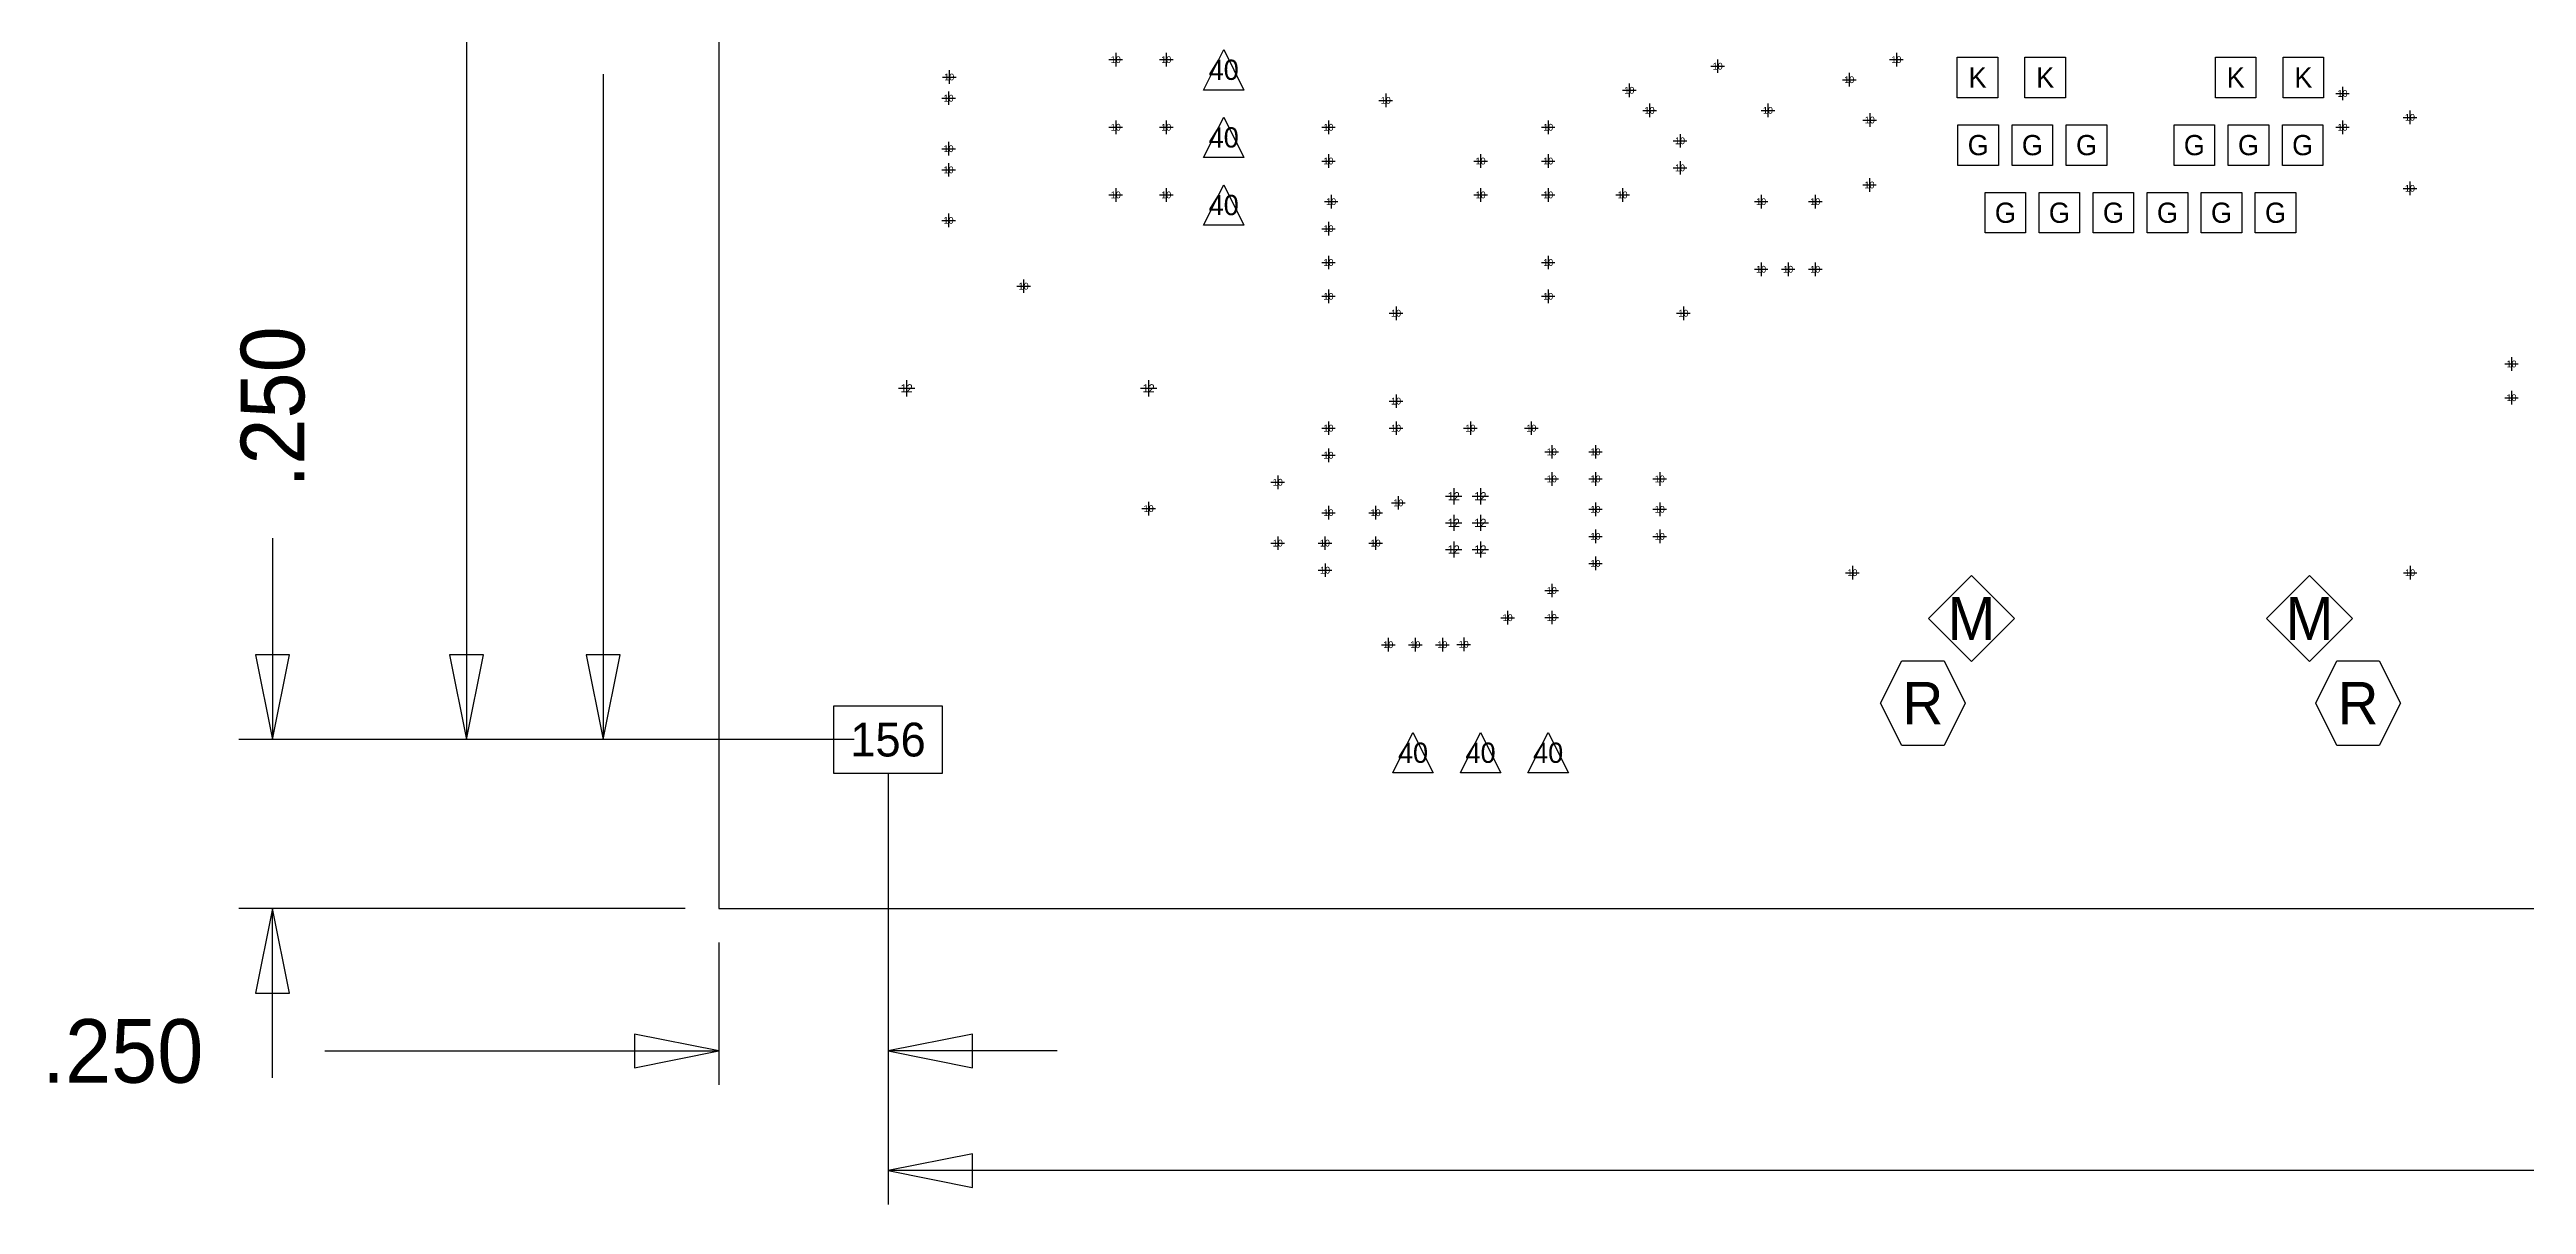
# Model space of a CAD drawing. Extents: x -13164 to 30582, y -10288 to 18382.
# Drawn here: x -1240 to 2424, y -687 to 1020 of the extents above; entities that cross this region are included whole.
import ezdxf
from ezdxf.enums import TextEntityAlignment as Align

# ---------------------------------------------------------------- set-up
doc = ezdxf.new("R2010")
doc.units = 0
for name, color, linetype in [('BG_DIMENSION', 2, 'CONTINUOUS'), ('BG_OUTLINE', 7, 'CONTINUOUS'), ('MA_NCLEGEND-1-18', 7, 'CONTINUOUS')]:
    doc.layers.add(name, color=color, linetype=linetype)

# ---------------------------------------------------------------- blocks, each defined once
blk = doc.blocks.new('FIGURE_CROSS')
for points in [[(-0.5, 0), (0.5, 0)], [(0, 0.5), (0, -0.5)]]:
    blk.add_lwpolyline(points)
blk = doc.blocks.new('FIGURE_SQUARE')
blk.add_lwpolyline([(-0.5, -0.5), (-0.5, 0.5), (0.5, 0.5), (0.5, -0.5)], close=True)
blk = doc.blocks.new('FIGURE_DIAMOND')
blk.add_lwpolyline([(-0.5, 0), (0, 0.5), (0.5, 0), (0, -0.5)], close=True)
blk = doc.blocks.new('FIGURE_HEX')
blk.add_lwpolyline([(-0.5, 0), (-0.25, 0.5), (0.25, 0.5), (0.5, 0), (0.25, -0.5), (-0.25, -0.5)], close=True)
blk = doc.blocks.new('FIGURE_TRI')
blk.add_lwpolyline([(-0.5, -0.5), (0, 0.5), (0.5, -0.5)], close=True)

msp = doc.modelspace()

# ---------------------------------------------------------------- linework, layer by layer
at = {"layer": 'BG_DIMENSION'}
for points in [[(-623.429, 7740.226), (-623.429, 0)], [(-421.429, 984.092), (-421.429, 0)], [(-910.429, 297.959), (-910.429, 0)], [(-935.429, 125.201), (-910.429, 0), (-885.429, 125.201), (-935.429, 125.201)], [(-648.429, 125.201), (-623.429, 0), (-598.429, 125.201), (-648.429, 125.201)], [(-446.429, 125.201), (-421.429, 0), (-396.429, 125.201), (-446.429, 125.201)], [(-50, 0), (-960.429, 0)], [(-50, 0), (-673.429, 0)], [(-50, 0), (-471.429, 0)], [(0, -50), (0, -510.488)], [(0, -50), (0, -687.488)], [(-300, -250), (-960.429, -250)], [(-885.429, -375.201), (-910.429, -250), (-935.429, -375.201), (-885.429, -375.201)], [(-910.429, -500.402), (-910.429, -250)], [(-250, -300), (-250, -510.488)], [(-375.201, -485.488), (-250, -460.488), (-375.201, -435.488), (-375.201, -485.488)], [(125.201, -435.488), (0, -460.488), (125.201, -485.488), (125.201, -435.488)], [(-832.876, -460.488), (-250, -460.488)], [(250.402, -460.488), (0, -460.488)], [(125.201, -612.488), (0, -637.488), (125.201, -662.488), (125.201, -612.488)], [(3317.151, -637.488), (0, -637.488)]]:
    msp.add_lwpolyline(points, dxfattribs=at)
at = {"layer": 'BG_OUTLINE'}
msp.add_lwpolyline([(-250, 11561.024), (-250, -250), (7624.012, -250), (7624.012, 11561.024)], close=True, dxfattribs=at)

# ---------------------------------------------------------------- block references
at = {"layer": 'MA_NCLEGEND-1-18'}
for name, p, xscale, yscale in [('FIGURE_CROSS', (90.567, 979.823), 20.079, 20.079), ('FIGURE_CROSS', (336.882, 1005.512), 20.079, 20.079), ('FIGURE_CROSS', (411.571, 1005.512), 20.079, 20.079), ('FIGURE_TRI', (496.571, 990.512), 59.839, 59.839), ('FIGURE_CROSS', (1227.26, 995.823), 20.079, 20.079), ('FIGURE_CROSS', (1491.571, 1005.511), 20.079, 20.079), ('FIGURE_SQUARE', (1611.701, 979.133), 59.839, 59.839), ('FIGURE_SQUARE', (1711.701, 979.133), 59.839, 59.839), ('FIGURE_SQUARE', (1993.583, 979.133), 59.839, 59.839), ('FIGURE_SQUARE', (2093.583, 979.133), 59.839, 59.839), ('FIGURE_CROSS', (89.575, 948.508), 20.079, 20.079), ('FIGURE_CROSS', (736.26, 945.201), 20.079, 20.079), ('FIGURE_CROSS', (1096.571, 960.201), 20.079, 20.079), ('FIGURE_CROSS', (1421.881, 975.822), 20.079, 20.079), ('FIGURE_CROSS', (2151.571, 955.512), 20.079, 20.079), ('FIGURE_TRI', (496.571, 890.512), 59.839, 59.839), ('FIGURE_CROSS', (1126.571, 930.512), 20.079, 20.079), ('FIGURE_CROSS', (1301.571, 930.512), 20.079, 20.079), ('FIGURE_CROSS', (1452.232, 916.173), 20.079, 20.079), ('FIGURE_CROSS', (2251.26, 920.201), 20.079, 20.079), ('FIGURE_CROSS', (89.575, 873.823), 20.079, 20.079), ('FIGURE_CROSS', (336.882, 905.512), 20.079, 20.079), ('FIGURE_CROSS', (411.571, 905.512), 20.079, 20.079), ('FIGURE_CROSS', (651.571, 905.512), 20.079, 20.079), ('FIGURE_CROSS', (976.571, 905.512), 20.079, 20.079), ('FIGURE_CROSS', (1171.569, 885.514), 20.079, 20.079), ('FIGURE_SQUARE', (1612.681, 879.133), 59.839, 59.839), ('FIGURE_SQUARE', (1692.803, 879.133), 59.839, 59.839), ('FIGURE_SQUARE', (1772.922, 879.133), 59.839, 59.839), ('FIGURE_SQUARE', (1932.362, 879.133), 59.839, 59.839), ('FIGURE_SQUARE', (2012.481, 879.133), 59.839, 59.839), ('FIGURE_SQUARE', (2092.603, 879.133), 59.839, 59.839), ('FIGURE_CROSS', (2151.571, 905.512), 20.079, 20.079), ('FIGURE_CROSS', (89.571, 842.512), 20.079, 20.079), ('FIGURE_CROSS', (651.571, 855.512), 20.079, 20.079), ('FIGURE_CROSS', (876.571, 855.512), 20.079, 20.079), ('FIGURE_CROSS', (976.571, 855.512), 20.079, 20.079), ('FIGURE_CROSS', (1171.569, 845.51), 20.079, 20.079), ('FIGURE_CROSS', (336.882, 805.512), 20.079, 20.079), ('FIGURE_CROSS', (411.571, 805.512), 20.079, 20.079), ('FIGURE_TRI', (496.571, 790.512), 59.839, 59.839), ('FIGURE_CROSS', (876.571, 805.512), 20.079, 20.079), ('FIGURE_CROSS', (976.571, 805.512), 20.079, 20.079), ('FIGURE_CROSS', (1086.571, 805.512), 20.079, 20.079), ('FIGURE_CROSS', (1451.882, 820.201), 20.079, 20.079), ('FIGURE_SQUARE', (1652.843, 779.133), 59.839, 59.839), ('FIGURE_SQUARE', (1732.76, 779.133), 59.839, 59.839), ('FIGURE_SQUARE', (1812.681, 779.133), 59.839, 59.839), ('FIGURE_SQUARE', (1892.603, 779.133), 59.839, 59.839), ('FIGURE_SQUARE', (1972.524, 779.133), 59.839, 59.839), ('FIGURE_SQUARE', (2052.441, 779.133), 59.839, 59.839), ('FIGURE_CROSS', (2251.26, 815.201), 20.079, 20.079), ('FIGURE_CROSS', (89.571, 767.823), 20.079, 20.079), ('FIGURE_CROSS', (655.513, 795.513), 20.079, 20.079), ('FIGURE_CROSS', (1291.571, 795.512), 20.079, 20.079), ('FIGURE_CROSS', (1371.573, 795.514), 20.079, 20.079), ('FIGURE_CROSS', (651.571, 755.513), 20.079, 20.079), ('FIGURE_CROSS', (651.571, 705.512), 20.079, 20.079), ('FIGURE_CROSS', (976.571, 705.512), 20.079, 20.079), ('FIGURE_CROSS', (1291.571, 695.512), 20.079, 20.079), ('FIGURE_CROSS', (1331.571, 695.512), 20.079, 20.079), ('FIGURE_CROSS', (1371.573, 695.514), 20.079, 20.079), ('FIGURE_CROSS', (200.571, 670.512), 20.079, 20.079), ('FIGURE_CROSS', (651.571, 655.512), 20.079, 20.079), ('FIGURE_CROSS', (976.571, 655.512), 20.079, 20.079), ('FIGURE_CROSS', (751.571, 630.512), 20.079, 20.079), ('FIGURE_CROSS', (1176.571, 630.512), 20.079, 20.079), ('FIGURE_CROSS', (2401.571, 555.512), 20.079, 20.079), ('FIGURE_CROSS', (27.571, 519.512), 24.02, 24.02), ('FIGURE_CROSS', (385.571, 519.512), 24.02, 24.02), ('FIGURE_CROSS', (2401.571, 505.512), 20.079, 20.079), ('FIGURE_CROSS', (751.571, 500.512), 20.079, 20.079), ('FIGURE_CROSS', (651.572, 460.513), 20.079, 20.079), ('FIGURE_CROSS', (751.571, 460.512), 20.079, 20.079), ('FIGURE_CROSS', (861.571, 460.512), 20.079, 20.079), ('FIGURE_CROSS', (951.571, 460.512), 20.079, 20.079), ('FIGURE_CROSS', (651.571, 420.512), 20.079, 20.079), ('FIGURE_CROSS', (981.882, 425.512), 20.079, 20.079), ('FIGURE_CROSS', (1046.571, 425.512), 20.079, 20.079), ('FIGURE_CROSS', (576.571, 380.512), 20.079, 20.079), ('FIGURE_CROSS', (836.89, 359.882), 24.02, 24.02), ('FIGURE_CROSS', (876.248, 359.882), 24.02, 24.02), ('FIGURE_CROSS', (981.882, 385.512), 20.079, 20.079), ('FIGURE_CROSS', (1046.571, 385.512), 20.079, 20.079), ('FIGURE_CROSS', (1141.569, 385.51), 20.079, 20.079), ('FIGURE_CROSS', (385.571, 341.512), 20.079, 20.079), ('FIGURE_CROSS', (651.573, 335.514), 20.079, 20.079), ('FIGURE_CROSS', (721.26, 335.514), 20.079, 20.079), ('FIGURE_CROSS', (754.8035, 350.043), 20.079, 20.079), ('FIGURE_CROSS', (836.89, 320.512), 24.02, 24.02), ('FIGURE_CROSS', (876.248, 320.512), 24.02, 24.02), ('FIGURE_CROSS', (1046.569, 340.514), 20.079, 20.079), ('FIGURE_CROSS', (1141.569, 340.514), 20.079, 20.079), ('FIGURE_CROSS', (576.571, 290.512), 20.079, 20.079), ('FIGURE_CROSS', (646.26, 290.512), 20.079, 20.079), ('FIGURE_CROSS', (721.26, 290.512), 20.079, 20.079), ('FIGURE_CROSS', (836.89, 281.142), 24.02, 24.02), ('FIGURE_CROSS', (876.248, 281.142), 24.02, 24.02), ('FIGURE_CROSS', (1046.571, 300.512), 20.079, 20.079), ('FIGURE_CROSS', (1141.571, 300.512), 20.079, 20.079), ('FIGURE_CROSS', (646.571, 250.512), 20.079, 20.079), ('FIGURE_CROSS', (1046.569, 260.51), 20.079, 20.079), ('FIGURE_CROSS', (1426.571, 246.764), 20.079, 20.079), ('FIGURE_CROSS', (2251.571, 246.764), 20.079, 20.079), ('FIGURE_CROSS', (981.882, 220.513), 20.079, 20.079), ('FIGURE_DIAMOND', (1602.642, 179.133), 127.169, 127.169), ('FIGURE_DIAMOND', (2102.642, 179.133), 127.169, 127.169), ('FIGURE_CROSS', (916.571, 180.201), 20.079, 20.079), ('FIGURE_CROSS', (981.882, 180.513), 20.079, 20.079), ('FIGURE_CROSS', (740, 140.311), 20.079, 20.079), ('FIGURE_CROSS', (780, 140.311), 20.079, 20.079), ('FIGURE_CROSS', (820, 140.311), 20.079, 20.079), ('FIGURE_CROSS', (851.571, 140.823), 20.079, 20.079), ('FIGURE_HEX', (1530.792, 53.932), 125.201, 125.201), ('FIGURE_HEX', (2174.492, 53.932), 125.201, 125.201), ('FIGURE_SQUARE', (0, 0), 159.839, 100), ('FIGURE_TRI', (776.571, -19.488), 59.839, 59.839), ('FIGURE_TRI', (876.571, -19.488), 59.839, 59.839), ('FIGURE_TRI', (976.571, -19.488), 59.839, 59.839)]:
    msp.add_blockref(name, p, dxfattribs=dict(at, xscale=xscale, yscale=yscale))

# ---------------------------------------------------------------- texts
at = {"layer": 'BG_DIMENSION', "width": 0.974939}
msp.add_text('.250', height=94.091, rotation=90, dxfattribs=at).set_placement((-863.383, 372.461))
msp.add_text('.250', height=94.091, dxfattribs=at).set_placement((-1251.48, -507.534))
at = {"layer": 'MA_NCLEGEND-1-18'}
for s, height, p in [('10', 10.0395, (336.882, 1005.512)), ('10', 10.0395, (411.571, 1005.512)), ('40', 29.9195, (496.571, 990.512)), ('10', 10.0395, (1227.26, 995.823)), ('10', 10.0395, (1491.571, 1005.511)), ('K', 29.9195, (1611.701, 979.133)), ('K', 29.9195, (1711.701, 979.133)), ('K', 29.9195, (1993.583, 979.133)), ('K', 29.9195, (2093.583, 979.133)), ('10', 10.0395, (89.575, 948.508)), ('10', 10.0395, (90.567, 979.823)), ('10', 10.0395, (1096.571, 960.201)), ('10', 10.0395, (1421.881, 975.822)), ('10', 10.0395, (2151.571, 955.512)), ('10', 10.0395, (736.26, 945.201)), ('10', 10.0395, (1126.571, 930.512)), ('10', 10.0395, (1301.571, 930.512)), ('10', 10.0395, (1452.232, 916.173)), ('10', 10.0395, (2251.26, 920.201)), ('10', 10.0395, (336.882, 905.512)), ('10', 10.0395, (411.571, 905.512)), ('40', 29.9195, (496.571, 890.512)), ('10', 10.0395, (651.571, 905.512)), ('10', 10.0395, (976.571, 905.512)), ('10', 10.0395, (1171.569, 885.514)), ('G', 29.9195, (1612.681, 879.133)), ('G', 29.9195, (1692.803, 879.133)), ('G', 29.9195, (1772.922, 879.133)), ('G', 29.9195, (1932.362, 879.133)), ('G', 29.9195, (2012.481, 879.133)), ('G', 29.9195, (2092.603, 879.133)), ('10', 10.0395, (2151.571, 905.512)), ('10', 10.0395, (89.571, 842.512)), ('10', 10.0395, (89.575, 873.823)), ('10', 10.0395, (651.571, 855.512)), ('10', 10.0395, (876.571, 855.512)), ('10', 10.0395, (976.571, 855.512)), ('10', 10.0395, (1171.569, 845.51)), ('10', 10.0395, (336.882, 805.512)), ('10', 10.0395, (411.571, 805.512)), ('10', 10.0395, (876.571, 805.512)), ('10', 10.0395, (976.571, 805.512)), ('10', 10.0395, (1086.571, 805.512)), ('10', 10.0395, (1451.882, 820.201)), ('10', 10.0395, (2251.26, 815.201)), ('10', 10.0395, (89.571, 767.823)), ('40', 29.9195, (496.571, 790.512)), ('10', 10.0395, (655.513, 795.513)), ('10', 10.0395, (1291.571, 795.512)), ('10', 10.0395, (1371.573, 795.514)), ('G', 29.9195, (1652.843, 779.133)), ('G', 29.9195, (1732.76, 779.133)), ('G', 29.9195, (1812.681, 779.133)), ('G', 29.9195, (1892.603, 779.133)), ('G', 29.9195, (1972.524, 779.133)), ('G', 29.9195, (2052.441, 779.133)), ('10', 10.0395, (651.571, 755.513)), ('10', 10.0395, (651.571, 705.512)), ('10', 10.0395, (976.571, 705.512)), ('10', 10.0395, (1291.571, 695.512)), ('10', 10.0395, (1331.571, 695.512)), ('10', 10.0395, (1371.573, 695.514)), ('10', 10.0395, (200.571, 670.512)), ('10', 10.0395, (651.571, 655.512)), ('10', 10.0395, (976.571, 655.512)), ('10', 10.0395, (751.571, 630.512)), ('10', 10.0395, (1176.571, 630.512)), ('10', 10.0395, (2401.571, 555.512)), ('12', 12.01, (27.571, 519.512)), ('12', 12.01, (385.571, 519.512)), ('10', 10.0395, (751.571, 500.512)), ('10', 10.0395, (2401.571, 505.512)), ('10', 10.0395, (651.572, 460.513)), ('10', 10.0395, (751.571, 460.512)), ('10', 10.0395, (861.571, 460.512)), ('10', 10.0395, (951.571, 460.512)), ('10', 10.0395, (651.571, 420.512)), ('10', 10.0395, (981.882, 425.512)), ('10', 10.0395, (1046.571, 425.512)), ('10', 10.0395, (576.571, 380.512)), ('10', 10.0395, (981.882, 385.512)), ('10', 10.0395, (1046.571, 385.512)), ('10', 10.0395, (1141.569, 385.51)), ('10', 10.0395, (385.571, 341.512)), ('10', 10.0395, (651.573, 335.514)), ('10', 10.0395, (721.26, 335.514)), ('10', 10.0395, (754.8035, 350.043)), ('12', 12.01, (836.89, 359.882)), ('12', 12.01, (876.248, 359.882)), ('10', 10.0395, (1046.569, 340.514)), ('10', 10.0395, (1141.569, 340.514)), ('10', 10.0395, (576.571, 290.512)), ('10', 10.0395, (646.26, 290.512)), ('10', 10.0395, (721.26, 290.512)), ('12', 12.01, (836.89, 320.512)), ('12', 12.01, (876.248, 320.512)), ('10', 10.0395, (1046.571, 300.512)), ('10', 10.0395, (1141.571, 300.512)), ('12', 12.01, (836.89, 281.142)), ('12', 12.01, (876.248, 281.142)), ('10', 10.0395, (1046.569, 260.51)), ('10', 10.0395, (646.571, 250.512)), ('10', 10.0395, (981.882, 220.513)), ('10', 10.0395, (1426.571, 246.764)), ('10', 10.0395, (2251.571, 246.764)), ('10', 10.0395, (916.571, 180.201)), ('10', 10.0395, (981.882, 180.513)), ('M', 63.5845, (1602.642, 179.133)), ('M', 63.5845, (2102.642, 179.133)), ('10', 10.0395, (740, 140.311)), ('10', 10.0395, (780, 140.311)), ('10', 10.0395, (820, 140.311)), ('10', 10.0395, (851.571, 140.823)), ('R', 62.6005, (1530.792, 53.932)), ('R', 62.6005, (2174.492, 53.932)), ('156', 50, (0, 0)), ('40', 29.9195, (776.571, -19.488)), ('40', 29.9195, (876.571, -19.488)), ('40', 29.9195, (976.571, -19.488))]:
    msp.add_text(s, height=height, dxfattribs=at).set_placement(p, align=Align.MIDDLE_CENTER)

doc.saveas('drawing.dxf')
